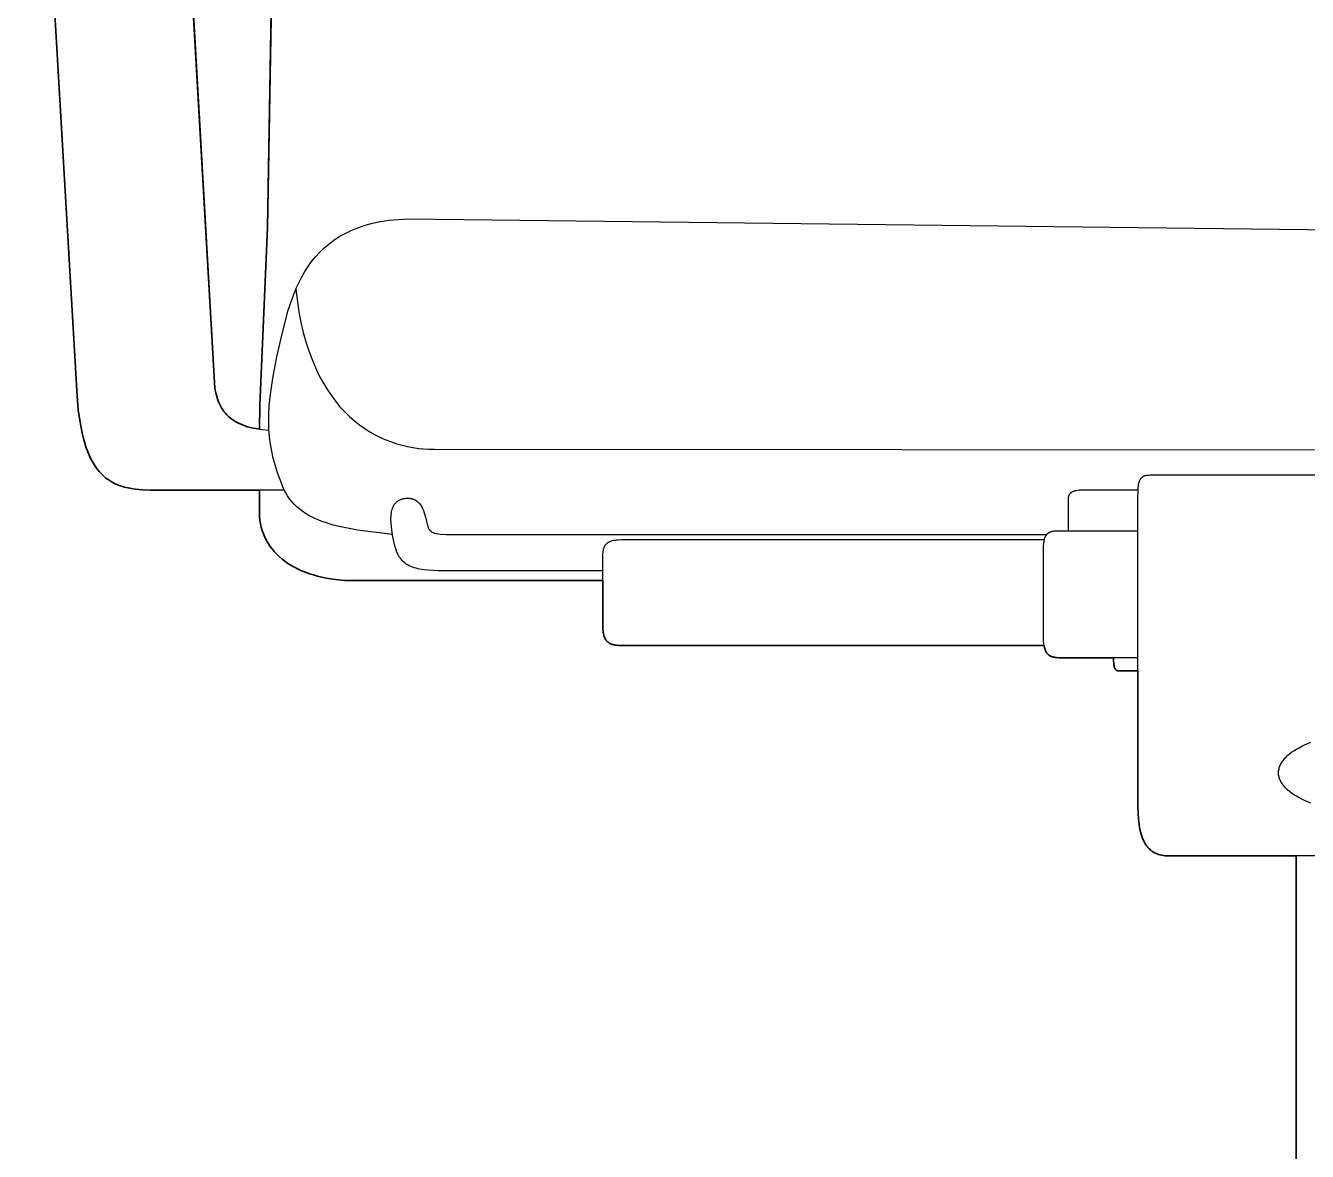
# Model space of a CAD drawing. Header units: millimetres. Extents: x 0 to 1842, y -1115 to 1018.
# Drawn here: x 104.4 to 394.3, y 254.5 to 509 of the extents above; entities that cross this region are included whole.
import ezdxf

# ---------------------------------------------------------------- set-up
doc = ezdxf.new("R2010")
doc.units = ezdxf.units.MM
doc.layers.add('Blocks', color=7, linetype='Continuous')
doc.layers.add('Blocks$Inner', color=7, linetype='Continuous', lineweight=25, true_color=0x007f00)
doc.layers.add('Blocks$Outline', color=7, linetype='Continuous', lineweight=35, true_color=0xff3f3f)

# ---------------------------------------------------------------- blocks, each defined once
blk = doc.blocks.new('Oxford High Office Chair Front')
at = {"layer": 'Blocks$Inner'}
blk.add_line((391.71, 321.3), (391.71, 228.18), dxfattribs=at)
for points in [[(157.28, 417.78), (157.39, 423.24), (159.14, 463.34), (161, 575.06)], [(162.95, 404.02), (132.69, 404.02), (130.88, 404.07), (130.02, 404.13), (129.18, 404.22), (128.36, 404.34), (127.58, 404.49), (126.81, 404.68), (126.08, 404.9), (125.37, 405.15), (124.68, 405.45), (124.02, 405.78), (123.39, 406.16), (123.08, 406.37), (122.78, 406.58), (122.49, 406.81), (122.2, 407.05), (121.92, 407.3), (121.65, 407.57), (121.12, 408.13), (120.61, 408.74), (120.13, 409.41), (119.67, 410.13), (119.25, 410.91), (118.84, 411.74), (118.46, 412.64), (118.11, 413.59), (117.78, 414.61), (117.48, 415.69), (117.2, 416.84), (116.72, 419.35), (116.34, 422.14), (116.06, 425.23), (104.42, 625.17)], [(141.14, 532.87), (147.1, 428.33), (147.22, 427.13), (147.32, 426.56), (147.42, 426), (147.55, 425.46), (147.7, 424.94), (147.86, 424.43), (148.04, 423.95), (148.25, 423.48), (148.47, 423.02), (148.72, 422.59), (148.99, 422.17), (149.28, 421.76), (149.59, 421.38), (149.92, 421.01), (150.28, 420.67), (150.66, 420.34), (151.06, 420.02), (151.49, 419.73), (151.95, 419.45), (152.43, 419.19), (152.93, 418.95), (153.46, 418.73), (154.02, 418.52), (154.6, 418.34), (155.21, 418.17), (155.85, 418.02), (156.51, 417.89), (157.93, 417.69), (159.46, 417.56)], [(187.37, 393.96), (179.46, 394.95), (175.72, 395.66), (173.93, 396.11), (172.22, 396.64), (171.4, 396.93), (170.6, 397.25), (169.82, 397.6), (169.07, 397.97), (168.35, 398.36), (167.65, 398.79), (166.98, 399.25), (166.34, 399.73), (165.74, 400.25), (165.16, 400.81), (164.63, 401.4), (164.12, 402.03), (163.66, 402.7), (163.23, 403.4), (162.84, 404.15), (162.49, 404.94), (161.32, 408.12), (160.83, 409.68), (160.41, 411.24), (160.07, 412.81), (159.79, 414.4), (159.58, 416.02), (159.45, 417.68), (159.4, 419.41), (159.42, 421.2), (159.52, 423.08), (159.7, 425.05), (160.31, 429.33), (161.25, 434.14), (162.41, 439.36), (163.81, 444.65), (164.68, 447.25), (165.69, 449.79), (166.27, 451.02), (166.89, 452.23), (167.57, 453.41), (168.3, 454.55), (169.09, 455.66), (169.95, 456.72), (170.88, 457.74), (171.87, 458.72), (172.95, 459.63), (174.1, 460.5), (175.33, 461.3), (176.65, 462.05), (178.07, 462.72), (179.57, 463.33), (181.18, 463.87), (182.88, 464.32), (184.7, 464.7), (186.62, 464.99), (188.65, 465.2), (190.81, 465.32), (400.65, 462.84)], [(165.52, 449.37), (166.23, 444.28), (166.69, 441.91), (167.22, 439.65), (167.82, 437.51), (168.47, 435.47), (169.18, 433.55), (169.95, 431.72), (170.76, 430), (171.63, 428.39), (172.54, 426.86), (173.49, 425.44), (174.48, 424.1), (175.51, 422.86), (176.57, 421.7), (177.66, 420.64), (178.78, 419.65), (179.93, 418.74), (181.09, 417.92), (182.27, 417.17), (183.47, 416.49), (184.68, 415.88), (185.9, 415.35), (187.12, 414.88), (188.35, 414.47), (189.58, 414.13), (190.8, 413.84), (192.02, 413.62), (193.23, 413.44), (194.42, 413.32), (195.6, 413.25), (196.77, 413.23), (408.35, 413.11)], [(450.32, 321.3), (362.91, 321.3), (362.49, 321.31), (362.09, 321.34), (361.7, 321.38), (361.32, 321.45), (360.96, 321.53), (360.6, 321.63), (360.43, 321.69), (360.26, 321.75), (359.93, 321.89), (359.77, 321.97), (359.62, 322.06), (359.31, 322.24), (359.24, 322.29), (359.16, 322.34), (359.09, 322.39), (359.02, 322.45), (358.88, 322.56), (358.74, 322.67), (358.61, 322.79), (358.47, 322.92), (358.22, 323.19), (358.1, 323.34), (357.98, 323.49), (357.75, 323.81), (357.54, 324.15), (357.34, 324.52), (357.15, 324.91), (356.97, 325.33), (356.81, 325.77), (356.66, 326.24), (356.53, 326.73), (356.41, 327.25), (356.21, 328.38), (356.07, 329.61), (355.98, 330.97), (355.95, 332.44), (355.95, 396.77), (355.93, 401.99), (355.97, 403.84), (356.02, 404.6), (356.06, 404.94), (356.11, 405.25), (356.16, 405.54), (356.23, 405.8), (356.31, 406.05), (356.35, 406.16), (356.4, 406.27), (356.45, 406.37), (356.5, 406.46), (356.56, 406.56), (356.62, 406.64), (356.65, 406.68), (356.68, 406.72), (356.75, 406.8), (356.79, 406.83), (356.82, 406.87), (356.9, 406.94), (356.97, 407), (357.06, 407.05), (357.1, 407.08), (357.14, 407.11), (357.19, 407.13), (357.23, 407.15), (357.33, 407.2), (357.43, 407.24), (357.53, 407.27), (357.64, 407.3), (357.75, 407.33), (357.87, 407.35), (357.99, 407.37), (358.12, 407.39), (358.39, 407.41), (358.68, 407.42), (450.07, 407.42)], [(234.95, 383.54), (178.89, 383.54), (176.63, 383.6), (174.46, 383.79), (172.39, 384.11), (171.4, 384.31), (170.43, 384.54), (169.49, 384.81), (168.58, 385.1), (167.7, 385.42), (166.84, 385.77), (166.02, 386.14), (165.23, 386.55), (164.48, 386.98), (163.75, 387.43), (163.06, 387.92), (162.41, 388.42), (161.79, 388.96), (161.2, 389.52), (160.65, 390.1), (160.14, 390.71), (159.67, 391.34), (159.24, 391.99), (158.85, 392.67), (158.5, 393.37), (158.19, 394.09), (157.92, 394.83), (157.69, 395.6), (157.51, 396.38), (157.37, 397.19), (157.28, 398.01), (157.28, 404.02)], [(355.98, 404.02), (343.91, 404.02), (343.05, 403.99), (342.67, 403.96), (342.3, 403.92), (341.97, 403.86), (341.82, 403.83), (341.78, 403.82), (341.74, 403.81), (341.74, 403.81), (341.73, 403.81), (341.73, 403.81), (341.73, 403.81), (341.73, 403.81), (341.73, 403.81), (341.72, 403.8), (341.72, 403.8), (341.72, 403.8), (341.72, 403.8), (341.71, 403.8), (341.71, 403.8), (341.71, 403.8), (341.71, 403.8), (341.7, 403.8), (341.7, 403.8), (341.67, 403.79), (341.52, 403.75), (341.39, 403.7), (341.26, 403.65), (341.14, 403.6), (341.02, 403.54), (340.97, 403.51), (340.92, 403.48), (340.87, 403.45), (340.82, 403.42), (340.77, 403.38), (340.72, 403.35), (340.68, 403.31), (340.68, 403.31), (340.68, 403.31), (340.68, 403.31), (340.67, 403.31), (340.67, 403.3), (340.67, 403.3), (340.67, 403.3), (340.67, 403.3), (340.67, 403.3), (340.67, 403.3), (340.67, 403.3), (340.66, 403.3), (340.66, 403.29), (340.64, 403.27), (340.6, 403.23), (340.56, 403.19), (340.49, 403.11), (340.42, 403.02), (340.4, 402.98), (340.37, 402.93), (340.32, 402.84), (340.3, 402.79), (340.29, 402.77), (340.29, 402.77), (340.29, 402.77), (340.29, 402.77), (340.29, 402.77), (340.29, 402.77), (340.29, 402.76), (340.29, 402.76), (340.29, 402.76), (340.28, 402.74), (340.26, 402.68), (340.24, 402.63), (340.23, 402.58), (340.22, 402.52), (340.21, 402.46), (340.2, 402.4), (340.19, 402.28), (340.18, 402.22), (340.18, 402.16), (340.18, 394.82)], [(234.95, 385.76), (200.31, 385.76), (197.79, 385.78), (195.55, 385.88), (194.54, 385.98), (193.59, 386.12), (193.14, 386.22), (192.71, 386.32), (192.3, 386.44), (191.9, 386.57), (191.52, 386.73), (191.16, 386.9), (190.81, 387.09), (190.48, 387.29), (190.32, 387.41), (190.17, 387.52), (189.87, 387.77), (189.73, 387.91), (189.59, 388.05), (189.46, 388.19), (189.33, 388.35), (189.2, 388.5), (189.08, 388.67), (188.97, 388.84), (188.85, 389.02), (188.75, 389.2), (188.64, 389.39), (188.45, 389.79), (188.27, 390.23), (188.1, 390.69), (187.96, 391.18), (187.83, 391.7), (187.4, 393.78), (187.13, 395.67), (187.05, 396.55), (187.03, 397.37), (187.03, 397.76), (187.05, 398.14), (187.08, 398.5), (187.13, 398.85), (187.19, 399.18), (187.26, 399.49), (187.35, 399.79), (187.4, 399.94), (187.45, 400.08), (187.51, 400.21), (187.58, 400.35), (187.64, 400.47), (187.71, 400.6), (187.79, 400.71), (187.87, 400.83), (187.95, 400.94), (188.04, 401.04), (188.13, 401.15), (188.22, 401.24), (188.32, 401.33), (188.43, 401.42), (188.54, 401.5), (188.65, 401.58), (188.77, 401.66), (188.9, 401.72), (189.02, 401.79), (189.16, 401.85), (189.3, 401.9), (189.44, 401.95), (189.59, 401.99), (189.74, 402.03), (189.9, 402.07), (190.06, 402.09), (190.39, 402.14), (190.69, 402.16), (190.99, 402.16), (191.27, 402.14), (191.34, 402.13), (191.34, 402.13), (191.35, 402.13), (191.35, 402.13), (191.36, 402.13), (191.36, 402.13), (191.36, 402.13), (191.37, 402.13), (191.37, 402.13), (191.38, 402.12), (191.38, 402.12), (191.38, 402.12), (191.39, 402.12), (191.4, 402.12), (191.4, 402.12), (191.41, 402.12), (191.41, 402.12), (191.41, 402.12), (191.42, 402.12), (191.42, 402.12), (191.44, 402.12), (191.44, 402.12), (191.45, 402.11), (191.45, 402.11), (191.46, 402.11), (191.46, 402.11), (191.46, 402.11), (191.47, 402.11), (191.47, 402.11), (191.54, 402.1), (191.67, 402.07), (191.73, 402.06), (191.79, 402.04), (191.79, 402.04), (191.8, 402.04), (191.8, 402.04), (191.81, 402.04), (191.81, 402.04), (191.81, 402.04), (191.82, 402.04), (191.82, 402.04), (191.83, 402.03), (191.83, 402.03), (191.83, 402.03), (191.84, 402.03), (191.84, 402.03), (191.85, 402.03), (191.85, 402.03), (191.85, 402.03), (191.86, 402.03), (191.86, 402.03), (191.86, 402.02), (191.87, 402.02), (191.87, 402.02), (191.88, 402.02), (191.88, 402.02), (191.88, 402.02), (191.89, 402.02), (191.89, 402.02), (191.89, 402.02), (191.9, 402.01), (191.9, 402.01), (191.91, 402.01), (191.91, 402.01), (191.91, 402.01), (191.97, 401.99), (191.98, 401.99), (191.98, 401.99), (191.98, 401.99), (191.99, 401.99), (191.99, 401.99), (192, 401.98), (192, 401.98), (192, 401.98), (192.01, 401.98), (192.01, 401.98), (192.01, 401.98), (192.02, 401.98), (192.02, 401.98), (192.03, 401.97), (192.03, 401.97), (192.03, 401.97), (192.15, 401.93), (192.26, 401.88), (192.37, 401.83), (192.42, 401.81), (192.43, 401.8), (192.43, 401.8), (192.43, 401.8), (192.44, 401.8), (192.45, 401.79), (192.45, 401.79), (192.46, 401.79), (192.46, 401.79), (192.46, 401.79), (192.47, 401.78), (192.47, 401.78), (192.47, 401.78), (192.48, 401.78), (192.58, 401.72), (192.63, 401.69), (192.68, 401.66), (192.69, 401.66), (192.69, 401.65), (192.69, 401.65), (192.7, 401.65), (192.7, 401.65), (192.7, 401.65), (192.7, 401.65), (192.71, 401.64), (192.71, 401.64), (192.71, 401.64), (192.72, 401.64), (192.72, 401.63), (192.72, 401.63), (192.73, 401.63), (192.73, 401.63), (192.73, 401.63), (192.74, 401.62), (192.74, 401.62), (192.74, 401.62), (192.74, 401.62), (192.75, 401.62), (192.75, 401.62), (192.75, 401.61), (192.76, 401.61), (192.76, 401.61), (192.76, 401.61), (192.77, 401.6), (192.77, 401.6), (192.77, 401.6), (192.78, 401.6), (192.78, 401.6), (192.78, 401.59), (192.83, 401.56), (192.88, 401.53), (192.92, 401.49), (192.97, 401.45), (192.98, 401.45), (192.98, 401.44), (192.99, 401.44), (192.99, 401.44), (192.99, 401.44), (193, 401.43), (193, 401.43), (193, 401.43), (193, 401.43), (193.01, 401.42), (193.01, 401.42), (193.01, 401.42), (193.01, 401.42), (193.06, 401.38), (193.15, 401.3), (193.19, 401.26), (193.23, 401.22), (193.4, 401.05), (193.55, 400.87), (193.69, 400.68), (193.83, 400.48), (193.96, 400.27), (194.07, 400.05), (194.19, 399.83), (194.39, 399.37), (194.57, 398.88), (194.72, 398.39), (194.86, 397.89), (195.09, 396.9), (195.3, 396.03), (195.36, 395.84), (195.42, 395.66), (195.48, 395.5), (195.52, 395.42), (195.55, 395.34), (195.63, 395.2), (195.67, 395.13), (195.67, 395.13), (195.67, 395.13), (195.67, 395.13), (195.67, 395.12), (195.68, 395.12), (195.68, 395.12), (195.68, 395.12), (195.68, 395.11), (195.68, 395.11), (195.68, 395.11), (195.68, 395.11), (195.69, 395.11), (195.69, 395.1), (195.69, 395.1), (195.69, 395.1), (195.69, 395.1), (195.69, 395.1), (195.69, 395.09), (195.69, 395.09), (195.7, 395.09), (195.7, 395.09), (195.7, 395.09), (195.7, 395.08), (195.7, 395.08), (195.7, 395.08), (195.7, 395.08), (195.71, 395.08), (195.71, 395.07), (195.71, 395.07), (195.71, 395.07), (195.71, 395.07), (195.71, 395.07), (195.71, 395.06), (195.72, 395.06), (195.72, 395.06), (195.72, 395.06), (195.72, 395.06), (195.72, 395.05), (195.72, 395.05), (195.72, 395.05), (195.72, 395.05), (195.73, 395.05), (195.73, 395.04), (195.73, 395.04), (195.73, 395.04), (195.73, 395.04), (195.73, 395.04), (195.73, 395.03), (195.76, 395), (195.78, 394.97), (195.78, 394.97), (195.78, 394.97), (195.78, 394.97), (195.79, 394.96), (195.79, 394.96), (195.79, 394.96), (195.79, 394.96), (195.79, 394.96), (195.79, 394.96), (195.79, 394.95), (195.8, 394.95), (195.8, 394.95), (195.8, 394.95), (195.8, 394.95), (195.8, 394.94), (195.8, 394.94), (195.83, 394.91), (195.83, 394.91), (195.83, 394.91), (195.83, 394.91), (195.83, 394.9), (195.84, 394.9), (195.84, 394.9), (195.84, 394.9), (195.84, 394.9), (195.84, 394.9), (195.84, 394.89), (195.85, 394.89), (195.85, 394.89), (195.85, 394.89), (195.85, 394.89), (195.85, 394.89), (195.85, 394.88), (195.88, 394.85), (195.88, 394.85), (195.88, 394.85), (195.88, 394.85), (195.89, 394.85), (195.89, 394.85), (195.89, 394.84), (195.89, 394.84), (195.89, 394.84), (195.89, 394.84), (195.89, 394.84), (195.9, 394.84), (195.9, 394.83), (195.9, 394.83), (195.9, 394.83), (195.9, 394.83), (195.9, 394.83), (195.91, 394.83), (195.91, 394.82), (195.91, 394.82), (195.91, 394.82), (195.91, 394.82), (195.92, 394.82), (195.92, 394.82), (195.92, 394.81), (195.92, 394.81), (195.92, 394.81), (195.92, 394.81), (195.92, 394.81), (195.93, 394.81), (195.93, 394.8), (195.93, 394.8), (195.93, 394.8), (195.93, 394.8), (195.93, 394.8), (195.94, 394.79), (195.94, 394.79), (195.94, 394.79), (195.94, 394.79), (195.94, 394.79), (195.94, 394.79), (195.95, 394.78), (195.95, 394.78), (195.95, 394.78), (195.95, 394.78), (195.95, 394.78), (195.96, 394.78), (195.96, 394.77), (195.96, 394.77), (195.96, 394.77), (195.96, 394.77), (195.96, 394.77), (195.97, 394.77), (195.97, 394.77), (195.97, 394.76), (195.97, 394.76), (195.97, 394.76), (195.97, 394.76), (195.98, 394.76), (195.98, 394.76), (195.98, 394.75), (195.98, 394.75), (195.98, 394.75), (195.98, 394.75), (195.99, 394.75), (196.02, 394.72), (196.04, 394.7), (196.05, 394.7), (196.05, 394.69), (196.05, 394.69), (196.05, 394.69), (196.05, 394.69), (196.06, 394.69), (196.06, 394.69), (196.06, 394.68), (196.06, 394.68), (196.06, 394.68), (196.07, 394.68), (196.07, 394.68), (196.07, 394.68), (196.07, 394.67), (196.07, 394.67), (196.08, 394.67), (196.08, 394.67), (196.08, 394.67), (196.08, 394.67), (196.08, 394.67), (196.08, 394.66), (196.09, 394.66), (196.09, 394.66), (196.09, 394.66), (196.09, 394.66), (196.09, 394.66), (196.1, 394.66), (196.1, 394.65), (196.1, 394.65), (196.1, 394.65), (196.1, 394.65), (196.11, 394.65), (196.14, 394.62), (196.15, 394.62), (196.15, 394.62), (196.15, 394.62), (196.15, 394.61), (196.15, 394.61), (196.15, 394.61), (196.16, 394.61), (196.16, 394.61), (196.16, 394.61), (196.16, 394.61), (196.17, 394.6), (196.17, 394.6), (196.17, 394.6), (196.2, 394.58), (196.24, 394.56), (196.27, 394.54), (196.31, 394.51), (196.34, 394.5), (196.38, 394.47), (196.42, 394.46), (196.58, 394.38), (196.66, 394.35), (196.75, 394.32), (196.84, 394.29), (196.94, 394.26), (197.15, 394.21), (197.37, 394.16), (197.61, 394.12), (198.15, 394.05), (199.5, 393.98), (201.24, 393.96), (335.31, 393.96)], [(355.95, 366.09), (339.07, 366.09), (338.02, 366.11), (337.55, 366.14), (337.32, 366.17), (337.11, 366.2), (337.01, 366.22), (337, 366.22), (337, 366.22), (337, 366.22), (336.99, 366.22), (336.98, 366.22), (336.97, 366.22), (336.95, 366.23), (336.9, 366.24), (336.71, 366.28), (336.61, 366.31), (336.61, 366.31), (336.61, 366.31), (336.6, 366.31), (336.6, 366.31), (336.6, 366.32), (336.6, 366.32), (336.59, 366.32), (336.59, 366.32), (336.59, 366.32), (336.58, 366.32), (336.58, 366.32), (336.58, 366.32), (336.58, 366.32), (336.57, 366.32), (336.57, 366.32), (336.57, 366.32), (336.56, 366.33), (336.56, 366.33), (336.56, 366.33), (336.55, 366.33), (336.54, 366.33), (336.54, 366.33), (336.54, 366.33), (336.53, 366.34), (336.53, 366.34), (336.53, 366.34), (336.53, 366.34), (336.52, 366.34), (336.52, 366.34), (336.43, 366.37), (336.43, 366.37), (336.42, 366.37), (336.42, 366.37), (336.42, 366.37), (336.42, 366.38), (336.41, 366.38), (336.41, 366.38), (336.41, 366.38), (336.4, 366.38), (336.4, 366.38), (336.4, 366.38), (336.4, 366.38), (336.39, 366.38), (336.39, 366.39), (336.39, 366.39), (336.39, 366.39), (336.38, 366.39), (336.38, 366.39), (336.38, 366.39), (336.37, 366.39), (336.37, 366.39), (336.37, 366.39), (336.37, 366.39), (336.36, 366.4), (336.36, 366.4), (336.36, 366.4), (336.36, 366.4), (336.35, 366.4), (336.35, 366.4), (336.35, 366.4), (336.34, 366.4), (336.34, 366.4), (336.17, 366.48), (336.09, 366.52), (336.05, 366.54), (336.01, 366.56), (336.01, 366.57), (336, 366.57), (336, 366.57), (336, 366.57), (336, 366.57), (335.99, 366.57), (335.99, 366.57), (335.99, 366.58), (335.99, 366.58), (335.98, 366.58), (335.98, 366.58), (335.98, 366.58), (335.98, 366.58), (335.98, 366.58), (335.97, 366.59), (335.97, 366.59), (335.97, 366.59), (335.97, 366.59), (335.96, 366.59), (335.96, 366.59), (335.96, 366.59), (335.96, 366.6), (335.95, 366.6), (335.95, 366.6), (335.95, 366.6), (335.95, 366.6), (335.94, 366.6), (335.94, 366.61), (335.94, 366.61), (335.94, 366.61), (335.93, 366.61), (335.93, 366.61), (335.93, 366.61), (335.93, 366.61), (335.93, 366.62), (335.92, 366.62), (335.92, 366.62), (335.92, 366.62), (335.92, 366.62), (335.91, 366.62), (335.91, 366.63), (335.91, 366.63), (335.91, 366.63), (335.9, 366.63), (335.9, 366.63), (335.9, 366.63), (335.9, 366.64), (335.89, 366.64), (335.86, 366.66), (335.85, 366.66), (335.85, 366.67), (335.85, 366.67), (335.85, 366.67), (335.85, 366.67), (335.84, 366.67), (335.84, 366.67), (335.84, 366.67), (335.84, 366.68), (335.83, 366.68), (335.83, 366.68), (335.83, 366.68), (335.83, 366.68), (335.82, 366.68), (335.82, 366.69), (335.82, 366.69), (335.78, 366.72), (335.78, 366.72), (335.78, 366.72), (335.78, 366.72), (335.77, 366.72), (335.77, 366.72), (335.77, 366.73), (335.77, 366.73), (335.77, 366.73), (335.76, 366.73), (335.76, 366.73), (335.76, 366.73), (335.76, 366.74), (335.75, 366.74), (335.75, 366.74), (335.75, 366.74), (335.75, 366.74), (335.71, 366.77), (335.64, 366.83), (335.58, 366.89), (335.56, 366.91), (335.55, 366.92), (335.55, 366.92), (335.55, 366.92), (335.55, 366.92), (335.54, 366.93), (335.51, 366.96), (335.45, 367.03), (335.39, 367.1), (335.33, 367.18), (335.3, 367.22), (335.28, 367.26), (335.22, 367.35), (335.12, 367.53), (335.03, 367.73), (334.95, 367.94), (334.87, 368.18), (334.81, 368.43), (334.75, 368.7), (334.7, 369), (334.66, 369.31), (334.61, 370.01), (334.59, 370.79), (334.59, 390.09), (334.62, 391.36), (334.66, 391.91), (334.69, 392.16), (334.72, 392.4), (334.76, 392.62), (334.8, 392.83), (334.85, 393.03), (334.91, 393.22), (334.97, 393.39), (335.01, 393.48), (335.05, 393.56), (335.09, 393.63), (335.13, 393.71), (335.17, 393.78), (335.22, 393.85), (335.24, 393.88), (335.24, 393.88), (335.24, 393.88), (335.24, 393.89), (335.25, 393.89), (335.25, 393.9), (335.25, 393.9), (335.25, 393.9), (335.26, 393.9), (335.26, 393.9), (335.26, 393.91), (335.26, 393.91), (335.26, 393.91), (335.26, 393.91), (335.31, 393.98), (335.37, 394.04), (335.42, 394.09), (335.48, 394.15), (335.54, 394.2), (335.6, 394.25), (335.66, 394.3), (335.73, 394.35), (335.8, 394.39), (335.87, 394.43), (335.87, 394.43), (335.88, 394.43), (335.88, 394.43), (335.88, 394.44), (335.88, 394.44), (335.88, 394.44), (335.89, 394.44), (335.89, 394.44), (335.9, 394.44), (335.9, 394.45), (335.9, 394.45), (335.91, 394.45), (335.91, 394.45), (335.92, 394.45), (335.93, 394.46), (335.95, 394.47), (336.02, 394.5), (336.1, 394.54), (336.27, 394.6), (336.45, 394.65), (336.64, 394.7), (336.85, 394.74), (337.07, 394.77), (337.54, 394.8), (338.07, 394.82), (355.95, 394.82)], [(334.73, 368.87), (239.42, 368.87), (238.48, 368.89), (238.04, 368.93), (237.83, 368.95), (237.62, 368.99), (237.42, 369.03), (237.23, 369.07), (237.04, 369.13), (236.86, 369.19), (236.81, 369.21), (236.77, 369.23), (236.73, 369.25), (236.68, 369.26), (236.6, 369.3), (236.52, 369.35), (236.36, 369.44), (236.21, 369.54), (236.13, 369.6), (236.06, 369.66), (235.99, 369.72), (235.92, 369.79), (235.86, 369.85), (235.83, 369.89), (235.8, 369.93), (235.73, 370), (235.68, 370.08), (235.62, 370.16), (235.56, 370.24), (235.46, 370.42), (235.41, 370.52), (235.37, 370.62), (235.28, 370.83), (235.2, 371.06), (235.14, 371.3), (235.08, 371.56), (235.03, 371.84), (235, 372.14), (234.97, 372.45), (234.95, 373.14), (234.95, 387.06), (234.96, 389.45), (235, 389.96), (235.04, 390.2), (235.08, 390.43), (235.13, 390.65), (235.19, 390.87), (235.22, 390.97), (235.26, 391.07), (235.3, 391.17), (235.34, 391.26), (235.39, 391.35), (235.44, 391.44), (235.5, 391.53), (235.56, 391.61), (235.62, 391.7), (235.69, 391.78), (235.76, 391.85), (235.83, 391.92), (235.87, 391.96), (235.91, 392), (235.99, 392.06), (236.08, 392.13), (236.18, 392.19), (236.27, 392.25), (236.38, 392.31), (236.49, 392.36), (236.6, 392.41), (236.72, 392.46), (236.84, 392.51), (236.97, 392.55), (237.11, 392.59), (237.4, 392.66), (237.71, 392.71), (238.05, 392.76), (238.42, 392.79), (239.23, 392.81), (334.8, 392.81)], [(355.95, 363.12), (351.73, 363.12), (351.63, 363.12), (351.63, 363.12), (351.63, 363.12), (351.62, 363.12), (351.62, 363.12), (351.62, 363.12), (351.62, 363.12), (351.62, 363.12), (351.62, 363.12), (351.6, 363.13), (351.6, 363.13), (351.6, 363.13), (351.6, 363.13), (351.59, 363.13), (351.59, 363.13), (351.59, 363.13), (351.59, 363.13), (351.59, 363.13), (351.59, 363.13), (351.58, 363.13), (351.58, 363.13), (351.58, 363.13), (351.58, 363.13), (351.57, 363.13), (351.57, 363.13), (351.57, 363.13), (351.57, 363.13), (351.57, 363.13), (351.57, 363.13), (351.56, 363.13), (351.56, 363.13), (351.56, 363.13), (351.56, 363.13), (351.56, 363.13), (351.56, 363.13), (351.56, 363.13), (351.53, 363.13), (351.44, 363.15), (351.4, 363.16), (351.35, 363.17), (351.27, 363.19), (351.27, 363.19), (351.27, 363.19), (351.27, 363.19), (351.27, 363.19), (351.26, 363.19), (351.26, 363.19), (351.26, 363.19), (351.26, 363.2), (351.26, 363.2), (351.26, 363.2), (351.26, 363.2), (351.25, 363.2), (351.25, 363.2), (351.25, 363.2), (351.25, 363.2), (351.25, 363.2), (351.25, 363.2), (351.25, 363.2), (351.25, 363.2), (351.24, 363.2), (351.24, 363.2), (351.24, 363.2), (351.24, 363.2), (351.24, 363.2), (351.24, 363.2), (351.24, 363.2), (351.24, 363.2), (351.23, 363.2), (351.23, 363.21), (351.23, 363.2), (351.23, 363.21), (351.23, 363.21), (351.23, 363.21), (351.23, 363.21), (351.23, 363.21), (351.22, 363.21), (351.22, 363.21), (351.22, 363.21), (351.22, 363.21), (351.22, 363.21), (351.22, 363.21), (351.22, 363.21), (351.22, 363.21), (351.22, 363.21), (351.21, 363.21), (351.21, 363.21), (351.21, 363.21), (351.21, 363.21), (351.21, 363.21), (351.21, 363.21), (351.21, 363.22), (351.21, 363.22), (351.21, 363.22), (351.2, 363.22), (351.2, 363.22), (351.2, 363.22), (351.2, 363.22), (351.2, 363.22), (351.2, 363.22), (351.2, 363.22), (351.2, 363.22), (351.19, 363.22), (351.19, 363.22), (351.19, 363.22), (351.19, 363.22), (351.19, 363.22), (351.19, 363.22), (351.19, 363.22), (351.19, 363.23), (351.19, 363.23), (351.18, 363.23), (351.18, 363.23), (351.18, 363.23), (351.18, 363.23), (351.18, 363.23), (351.18, 363.23), (351.18, 363.23), (351.18, 363.23), (351.17, 363.23), (351.17, 363.23), (351.17, 363.23), (351.17, 363.23), (351.17, 363.23), (351.17, 363.23), (351.17, 363.23), (351.17, 363.23), (351.17, 363.23), (351.16, 363.24), (351.16, 363.24), (351.16, 363.24), (351.16, 363.24), (351.16, 363.24), (351.16, 363.24), (351.16, 363.24), (351.16, 363.24), (351.16, 363.24), (351.15, 363.24), (351.15, 363.24), (351.15, 363.24), (351.15, 363.24), (351.15, 363.24), (351.15, 363.24), (351.15, 363.24), (351.15, 363.24), (351.15, 363.24), (351.14, 363.25), (351.14, 363.25), (351.14, 363.25), (351.14, 363.25), (351.14, 363.25), (351.14, 363.25), (351.14, 363.25), (351.14, 363.25), (351.14, 363.25), (351.13, 363.25), (351.13, 363.25), (351.13, 363.25), (351.13, 363.25), (351.13, 363.25), (351.13, 363.25), (351.13, 363.25), (351.13, 363.25), (351.13, 363.26), (351.12, 363.26), (351.12, 363.26), (351.12, 363.26), (351.12, 363.26), (351.12, 363.26), (351.12, 363.26), (351.12, 363.26), (351.12, 363.26), (351.12, 363.26), (351.11, 363.26), (351.11, 363.26), (351.11, 363.26), (351.11, 363.26), (351.11, 363.26), (351.11, 363.26), (351.11, 363.27), (351.11, 363.27), (351.11, 363.27), (351.11, 363.27), (351.1, 363.27), (351.1, 363.27), (351.1, 363.27), (351.1, 363.27), (351.1, 363.27), (351.1, 363.27), (351.1, 363.27), (351.1, 363.27), (351.1, 363.27), (351.09, 363.27), (351.09, 363.27), (351.09, 363.28), (351.09, 363.28), (351.09, 363.28), (351.09, 363.28), (351.09, 363.28), (351.09, 363.28), (351.09, 363.28), (351.09, 363.28), (351.08, 363.28), (351.08, 363.28), (351.08, 363.28), (351.08, 363.28), (351.08, 363.28), (351.08, 363.28), (351.08, 363.28), (351.08, 363.28), (351.08, 363.29), (351.07, 363.29), (351.07, 363.29), (351.07, 363.29), (351.07, 363.29), (351.07, 363.29), (351.07, 363.29), (351.07, 363.29), (351.07, 363.29), (351.07, 363.29), (351.06, 363.29), (351.06, 363.29), (351.06, 363.29), (351.06, 363.29), (351.06, 363.29), (351.06, 363.3), (351.06, 363.3), (351.06, 363.3), (351.06, 363.3), (351.06, 363.3), (351.05, 363.3), (351.05, 363.3), (351.05, 363.3), (351.05, 363.3), (351.05, 363.3), (351.05, 363.3), (351.05, 363.3), (351.05, 363.3), (351.05, 363.3), (351.05, 363.31), (351.04, 363.31), (351.04, 363.31), (351.04, 363.31), (351.04, 363.31), (351.04, 363.31), (351.04, 363.31), (351.04, 363.31), (351.04, 363.31), (351.04, 363.31), (351.04, 363.31), (351.03, 363.31), (351.03, 363.31), (351.03, 363.31), (351.03, 363.32), (351.03, 363.32), (351.03, 363.32), (351.03, 363.32), (351.03, 363.32), (351.03, 363.32), (351.03, 363.32), (351.02, 363.32), (351.02, 363.32), (351.01, 363.33), (351.01, 363.33), (351.01, 363.33), (351, 363.34), (351, 363.34), (351, 363.34), (351, 363.34), (351, 363.34), (351, 363.34), (351, 363.34), (351, 363.34), (351, 363.34), (351, 363.34), (351, 363.34), (350.99, 363.34), (350.99, 363.35), (350.99, 363.35), (350.99, 363.35), (350.99, 363.35), (350.99, 363.35), (350.99, 363.35), (350.99, 363.35), (350.99, 363.35), (350.99, 363.35), (350.98, 363.35), (350.98, 363.35), (350.98, 363.35), (350.98, 363.35), (350.98, 363.36), (350.98, 363.36), (350.98, 363.36), (350.98, 363.36), (350.98, 363.36), (350.96, 363.37), (350.96, 363.37), (350.96, 363.37), (350.96, 363.37), (350.96, 363.38), (350.96, 363.38), (350.96, 363.38), (350.96, 363.38), (350.96, 363.38), (350.95, 363.38), (350.95, 363.38), (350.95, 363.38), (350.95, 363.38), (350.95, 363.38), (350.95, 363.38), (350.95, 363.38), (350.95, 363.39), (350.95, 363.39), (350.95, 363.39), (350.95, 363.39), (350.94, 363.39), (350.94, 363.39), (350.94, 363.39), (350.94, 363.39), (350.94, 363.39), (350.94, 363.39), (350.94, 363.39), (350.94, 363.39), (350.94, 363.4), (350.94, 363.4), (350.94, 363.4), (350.93, 363.4), (350.93, 363.4), (350.93, 363.4), (350.93, 363.4), (350.93, 363.4), (350.93, 363.4), (350.93, 363.4), (350.93, 363.4), (350.93, 363.41), (350.93, 363.41), (350.93, 363.41), (350.92, 363.41), (350.92, 363.41), (350.92, 363.41), (350.92, 363.41), (350.92, 363.41), (350.92, 363.41), (350.92, 363.41), (350.92, 363.41), (350.92, 363.42), (350.92, 363.42), (350.92, 363.42), (350.91, 363.42), (350.91, 363.42), (350.91, 363.42), (350.91, 363.42), (350.91, 363.42), (350.91, 363.42), (350.91, 363.42), (350.91, 363.42), (350.91, 363.43), (350.91, 363.43), (350.91, 363.43), (350.91, 363.43), (350.9, 363.43), (350.9, 363.43), (350.9, 363.43), (350.9, 363.43), (350.9, 363.43), (350.9, 363.43), (350.9, 363.43), (350.9, 363.44), (350.9, 363.44), (350.9, 363.44), (350.9, 363.44), (350.89, 363.44), (350.89, 363.44), (350.89, 363.44), (350.89, 363.44), (350.89, 363.44), (350.89, 363.44), (350.89, 363.44), (350.89, 363.45), (350.89, 363.45), (350.89, 363.45), (350.89, 363.45), (350.89, 363.45), (350.89, 363.45), (350.88, 363.45), (350.88, 363.45), (350.88, 363.45), (350.88, 363.45), (350.88, 363.45), (350.88, 363.46), (350.88, 363.46), (350.88, 363.46), (350.88, 363.46), (350.88, 363.46), (350.88, 363.46), (350.87, 363.46), (350.87, 363.46), (350.87, 363.46), (350.87, 363.47), (350.87, 363.47), (350.87, 363.47), (350.87, 363.47), (350.87, 363.47), (350.87, 363.47), (350.87, 363.47), (350.87, 363.47), (350.87, 363.47), (350.87, 363.47), (350.85, 363.49), (350.84, 363.51), (350.84, 363.51), (350.84, 363.51), (350.84, 363.51), (350.84, 363.51), (350.84, 363.51), (350.84, 363.51), (350.83, 363.51), (350.83, 363.51), (350.83, 363.52), (350.83, 363.52), (350.83, 363.52), (350.83, 363.52), (350.83, 363.52), (350.83, 363.52), (350.83, 363.52), (350.83, 363.52), (350.82, 363.54), (350.81, 363.54), (350.81, 363.54), (350.81, 363.54), (350.81, 363.54), (350.81, 363.55), (350.81, 363.55), (350.81, 363.55), (350.81, 363.55), (350.81, 363.55), (350.81, 363.55), (350.81, 363.55), (350.81, 363.55), (350.81, 363.55), (350.8, 363.56), (350.8, 363.56), (350.8, 363.56), (350.8, 363.56), (350.8, 363.56), (350.8, 363.56), (350.8, 363.56), (350.8, 363.56), (350.8, 363.56), (350.8, 363.56), (350.8, 363.57), (350.8, 363.57), (350.8, 363.57), (350.8, 363.57), (350.79, 363.57), (350.79, 363.58), (350.78, 363.59), (350.78, 363.59), (350.78, 363.6), (350.78, 363.6), (350.78, 363.6), (350.78, 363.6), (350.78, 363.6), (350.78, 363.6), (350.77, 363.6), (350.77, 363.6), (350.77, 363.6), (350.77, 363.61), (350.77, 363.61), (350.77, 363.61), (350.77, 363.61), (350.77, 363.61), (350.77, 363.61), (350.77, 363.62), (350.77, 363.62), (350.76, 363.62), (350.76, 363.62), (350.76, 363.62), (350.76, 363.62), (350.76, 363.62), (350.76, 363.62), (350.76, 363.63), (350.76, 363.63), (350.76, 363.63), (350.76, 363.63), (350.76, 363.63), (350.76, 363.63), (350.76, 363.63), (350.76, 363.63), (350.75, 363.64), (350.75, 363.64), (350.75, 363.64), (350.75, 363.64), (350.75, 363.64), (350.75, 363.64), (350.75, 363.64), (350.75, 363.64), (350.75, 363.64), (350.75, 363.65), (350.75, 363.65), (350.75, 363.65), (350.75, 363.65), (350.75, 363.65), (350.75, 363.65), (350.75, 363.65), (350.74, 363.65), (350.74, 363.66), (350.74, 363.66), (350.74, 363.66), (350.74, 363.66), (350.74, 363.66), (350.74, 363.66), (350.74, 363.66), (350.74, 363.66), (350.74, 363.67), (350.74, 363.67), (350.74, 363.67), (350.74, 363.67), (350.7, 363.75), (350.66, 363.84), (350.63, 363.94), (350.61, 363.98), (350.6, 364.04), (350.57, 364.14), (350.54, 364.25), (350.5, 364.5), (350.47, 364.77), (350.44, 365.38), (350.43, 366.09)], [(395.04, 333.23), (393.65, 333.81), (393, 334.12), (392.37, 334.44), (391.78, 334.78), (391.22, 335.13), (390.7, 335.49), (390.21, 335.86), (389.77, 336.25), (389.36, 336.64), (389.17, 336.84), (388.99, 337.05), (388.83, 337.25), (388.67, 337.46), (388.53, 337.67), (388.39, 337.88), (388.27, 338.1), (388.16, 338.31), (388.07, 338.53), (387.98, 338.75), (387.91, 338.97), (387.85, 339.2), (387.8, 339.42), (387.77, 339.65), (387.75, 339.88), (387.74, 340.11), (387.75, 340.34), (387.77, 340.57), (387.8, 340.79), (387.85, 341.02), (387.88, 341.13), (387.91, 341.24), (387.98, 341.46), (388.07, 341.69), (388.16, 341.9), (388.27, 342.12), (388.39, 342.33), (388.53, 342.55), (388.67, 342.76), (388.83, 342.97), (388.99, 343.17), (389.17, 343.38), (389.36, 343.58), (389.77, 343.97), (390.21, 344.35), (390.7, 344.73), (391.22, 345.09), (391.78, 345.44), (392.37, 345.77), (393, 346.1), (393.65, 346.41), (395.04, 346.98)]]:
    blk.add_lwpolyline(points, dxfattribs=at)
at = {"layer": 'Blocks$Outline'}
for points in [[(157.28, 404.02), (132.69, 404.02), (130.88, 404.07), (130.02, 404.13), (129.18, 404.22), (128.36, 404.34), (127.58, 404.49), (126.81, 404.68), (126.08, 404.9), (125.37, 405.15), (124.68, 405.45), (124.02, 405.78), (123.39, 406.16), (123.08, 406.37), (122.78, 406.58), (122.49, 406.81), (122.2, 407.05), (121.92, 407.3), (121.65, 407.57), (121.12, 408.13), (120.61, 408.74), (120.13, 409.41), (119.67, 410.13), (119.25, 410.91), (118.84, 411.74), (118.46, 412.64), (118.11, 413.59), (117.78, 414.61), (117.48, 415.69), (117.2, 416.84), (116.72, 419.35), (116.34, 422.14), (116.06, 425.23), (104.42, 625.17)], [(141.72, 522.69), (147.1, 428.33), (147.22, 427.13), (147.32, 426.56), (147.42, 426), (147.55, 425.46), (147.7, 424.94), (147.86, 424.43), (148.04, 423.95), (148.25, 423.48), (148.47, 423.02), (148.72, 422.59), (148.99, 422.17), (149.28, 421.76), (149.59, 421.38), (149.92, 421.01), (150.28, 420.67), (150.66, 420.34), (151.06, 420.02), (151.49, 419.73), (151.95, 419.45), (152.43, 419.19), (152.93, 418.95), (153.46, 418.73), (154.02, 418.52), (154.6, 418.34), (155.21, 418.17), (155.85, 418.02), (156.51, 417.89), (157.28, 417.78)], [(157.28, 417.78), (157.39, 423.24), (159.14, 463.34), (160.07, 519.26)], [(234.95, 383.54), (178.89, 383.54), (176.63, 383.6), (174.46, 383.79), (172.39, 384.11), (171.4, 384.31), (170.43, 384.54), (169.49, 384.81), (168.58, 385.1), (167.7, 385.42), (166.84, 385.77), (166.02, 386.14), (165.23, 386.55), (164.48, 386.98), (163.75, 387.43), (163.06, 387.92), (162.41, 388.42), (161.79, 388.96), (161.2, 389.52), (160.65, 390.1), (160.14, 390.71), (159.67, 391.34), (159.24, 391.99), (158.85, 392.67), (158.5, 393.37), (158.19, 394.09), (157.92, 394.83), (157.69, 395.6), (157.51, 396.38), (157.37, 397.19), (157.28, 398.01), (157.28, 404.02)], [(334.73, 368.87), (239.42, 368.87), (238.48, 368.89), (238.04, 368.93), (237.83, 368.95), (237.62, 368.99), (237.42, 369.03), (237.23, 369.07), (237.04, 369.13), (236.86, 369.19), (236.81, 369.21), (236.77, 369.23), (236.73, 369.25), (236.68, 369.26), (236.6, 369.3), (236.52, 369.35), (236.36, 369.44), (236.21, 369.54), (236.13, 369.6), (236.06, 369.66), (235.99, 369.72), (235.92, 369.79), (235.86, 369.85), (235.83, 369.89), (235.8, 369.93), (235.73, 370), (235.68, 370.08), (235.62, 370.16), (235.56, 370.24), (235.46, 370.42), (235.41, 370.52), (235.37, 370.62), (235.28, 370.83), (235.2, 371.06), (235.14, 371.3), (235.08, 371.56), (235.03, 371.84), (235, 372.14), (234.97, 372.45), (234.95, 373.14), (234.95, 383.54)], [(350.43, 366.09), (339.07, 366.09), (338.02, 366.11), (337.55, 366.14), (337.32, 366.17), (337.11, 366.2), (337.01, 366.22), (337, 366.22), (337, 366.22), (337, 366.22), (336.99, 366.22), (336.98, 366.22), (336.97, 366.22), (336.95, 366.23), (336.9, 366.24), (336.71, 366.28), (336.61, 366.31), (336.61, 366.31), (336.61, 366.31), (336.6, 366.31), (336.6, 366.31), (336.6, 366.32), (336.6, 366.32), (336.59, 366.32), (336.59, 366.32), (336.59, 366.32), (336.58, 366.32), (336.58, 366.32), (336.58, 366.32), (336.58, 366.32), (336.57, 366.32), (336.57, 366.32), (336.57, 366.32), (336.56, 366.33), (336.56, 366.33), (336.56, 366.33), (336.55, 366.33), (336.54, 366.33), (336.54, 366.33), (336.54, 366.33), (336.53, 366.34), (336.53, 366.34), (336.53, 366.34), (336.53, 366.34), (336.52, 366.34), (336.52, 366.34), (336.43, 366.37), (336.43, 366.37), (336.42, 366.37), (336.42, 366.37), (336.42, 366.37), (336.42, 366.38), (336.41, 366.38), (336.41, 366.38), (336.41, 366.38), (336.4, 366.38), (336.4, 366.38), (336.4, 366.38), (336.4, 366.38), (336.39, 366.38), (336.39, 366.39), (336.39, 366.39), (336.39, 366.39), (336.38, 366.39), (336.38, 366.39), (336.38, 366.39), (336.37, 366.39), (336.37, 366.39), (336.37, 366.39), (336.37, 366.39), (336.36, 366.4), (336.36, 366.4), (336.36, 366.4), (336.36, 366.4), (336.35, 366.4), (336.35, 366.4), (336.35, 366.4), (336.34, 366.4), (336.34, 366.4), (336.17, 366.48), (336.09, 366.52), (336.05, 366.54), (336.01, 366.56), (336.01, 366.57), (336, 366.57), (336, 366.57), (336, 366.57), (336, 366.57), (335.99, 366.57), (335.99, 366.57), (335.99, 366.58), (335.99, 366.58), (335.98, 366.58), (335.98, 366.58), (335.98, 366.58), (335.98, 366.58), (335.98, 366.58), (335.97, 366.59), (335.97, 366.59), (335.97, 366.59), (335.97, 366.59), (335.96, 366.59), (335.96, 366.59), (335.96, 366.59), (335.96, 366.6), (335.95, 366.6), (335.95, 366.6), (335.95, 366.6), (335.95, 366.6), (335.94, 366.6), (335.94, 366.61), (335.94, 366.61), (335.94, 366.61), (335.93, 366.61), (335.93, 366.61), (335.93, 366.61), (335.93, 366.61), (335.93, 366.62), (335.92, 366.62), (335.92, 366.62), (335.92, 366.62), (335.92, 366.62), (335.91, 366.62), (335.91, 366.63), (335.91, 366.63), (335.91, 366.63), (335.9, 366.63), (335.9, 366.63), (335.9, 366.63), (335.9, 366.64), (335.89, 366.64), (335.86, 366.66), (335.85, 366.66), (335.85, 366.67), (335.85, 366.67), (335.85, 366.67), (335.85, 366.67), (335.84, 366.67), (335.84, 366.67), (335.84, 366.67), (335.84, 366.68), (335.83, 366.68), (335.83, 366.68), (335.83, 366.68), (335.83, 366.68), (335.82, 366.68), (335.82, 366.69), (335.82, 366.69), (335.78, 366.72), (335.78, 366.72), (335.78, 366.72), (335.78, 366.72), (335.77, 366.72), (335.77, 366.72), (335.77, 366.73), (335.77, 366.73), (335.77, 366.73), (335.76, 366.73), (335.76, 366.73), (335.76, 366.73), (335.76, 366.74), (335.75, 366.74), (335.75, 366.74), (335.75, 366.74), (335.75, 366.74), (335.71, 366.77), (335.64, 366.83), (335.58, 366.89), (335.56, 366.91), (335.55, 366.92), (335.55, 366.92), (335.55, 366.92), (335.55, 366.92), (335.54, 366.93), (335.51, 366.96), (335.45, 367.03), (335.39, 367.1), (335.33, 367.18), (335.3, 367.22), (335.28, 367.26), (335.22, 367.35), (335.12, 367.53), (335.03, 367.73), (334.95, 367.94), (334.87, 368.18), (334.81, 368.43), (334.75, 368.7), (334.73, 368.87)], [(355.95, 363.12), (351.73, 363.12), (351.63, 363.12), (351.63, 363.12), (351.63, 363.12), (351.62, 363.12), (351.62, 363.12), (351.62, 363.12), (351.62, 363.12), (351.62, 363.12), (351.62, 363.12), (351.6, 363.13), (351.6, 363.13), (351.6, 363.13), (351.6, 363.13), (351.59, 363.13), (351.59, 363.13), (351.59, 363.13), (351.59, 363.13), (351.59, 363.13), (351.59, 363.13), (351.58, 363.13), (351.58, 363.13), (351.58, 363.13), (351.58, 363.13), (351.57, 363.13), (351.57, 363.13), (351.57, 363.13), (351.57, 363.13), (351.57, 363.13), (351.57, 363.13), (351.56, 363.13), (351.56, 363.13), (351.56, 363.13), (351.56, 363.13), (351.56, 363.13), (351.56, 363.13), (351.56, 363.13), (351.53, 363.13), (351.44, 363.15), (351.4, 363.16), (351.35, 363.17), (351.27, 363.19), (351.27, 363.19), (351.27, 363.19), (351.27, 363.19), (351.27, 363.19), (351.26, 363.19), (351.26, 363.19), (351.26, 363.19), (351.26, 363.2), (351.26, 363.2), (351.26, 363.2), (351.26, 363.2), (351.25, 363.2), (351.25, 363.2), (351.25, 363.2), (351.25, 363.2), (351.25, 363.2), (351.25, 363.2), (351.25, 363.2), (351.25, 363.2), (351.24, 363.2), (351.24, 363.2), (351.24, 363.2), (351.24, 363.2), (351.24, 363.2), (351.24, 363.2), (351.24, 363.2), (351.24, 363.2), (351.23, 363.2), (351.23, 363.21), (351.23, 363.2), (351.23, 363.21), (351.23, 363.21), (351.23, 363.21), (351.23, 363.21), (351.23, 363.21), (351.22, 363.21), (351.22, 363.21), (351.22, 363.21), (351.22, 363.21), (351.22, 363.21), (351.22, 363.21), (351.22, 363.21), (351.22, 363.21), (351.22, 363.21), (351.21, 363.21), (351.21, 363.21), (351.21, 363.21), (351.21, 363.21), (351.21, 363.21), (351.21, 363.21), (351.21, 363.22), (351.21, 363.22), (351.21, 363.22), (351.2, 363.22), (351.2, 363.22), (351.2, 363.22), (351.2, 363.22), (351.2, 363.22), (351.2, 363.22), (351.2, 363.22), (351.2, 363.22), (351.19, 363.22), (351.19, 363.22), (351.19, 363.22), (351.19, 363.22), (351.19, 363.22), (351.19, 363.22), (351.19, 363.22), (351.19, 363.23), (351.19, 363.23), (351.18, 363.23), (351.18, 363.23), (351.18, 363.23), (351.18, 363.23), (351.18, 363.23), (351.18, 363.23), (351.18, 363.23), (351.18, 363.23), (351.17, 363.23), (351.17, 363.23), (351.17, 363.23), (351.17, 363.23), (351.17, 363.23), (351.17, 363.23), (351.17, 363.23), (351.17, 363.23), (351.17, 363.23), (351.16, 363.24), (351.16, 363.24), (351.16, 363.24), (351.16, 363.24), (351.16, 363.24), (351.16, 363.24), (351.16, 363.24), (351.16, 363.24), (351.16, 363.24), (351.15, 363.24), (351.15, 363.24), (351.15, 363.24), (351.15, 363.24), (351.15, 363.24), (351.15, 363.24), (351.15, 363.24), (351.15, 363.24), (351.15, 363.24), (351.14, 363.25), (351.14, 363.25), (351.14, 363.25), (351.14, 363.25), (351.14, 363.25), (351.14, 363.25), (351.14, 363.25), (351.14, 363.25), (351.14, 363.25), (351.13, 363.25), (351.13, 363.25), (351.13, 363.25), (351.13, 363.25), (351.13, 363.25), (351.13, 363.25), (351.13, 363.25), (351.13, 363.25), (351.13, 363.26), (351.12, 363.26), (351.12, 363.26), (351.12, 363.26), (351.12, 363.26), (351.12, 363.26), (351.12, 363.26), (351.12, 363.26), (351.12, 363.26), (351.12, 363.26), (351.11, 363.26), (351.11, 363.26), (351.11, 363.26), (351.11, 363.26), (351.11, 363.26), (351.11, 363.26), (351.11, 363.27), (351.11, 363.27), (351.11, 363.27), (351.11, 363.27), (351.1, 363.27), (351.1, 363.27), (351.1, 363.27), (351.1, 363.27), (351.1, 363.27), (351.1, 363.27), (351.1, 363.27), (351.1, 363.27), (351.1, 363.27), (351.09, 363.27), (351.09, 363.27), (351.09, 363.28), (351.09, 363.28), (351.09, 363.28), (351.09, 363.28), (351.09, 363.28), (351.09, 363.28), (351.09, 363.28), (351.09, 363.28), (351.08, 363.28), (351.08, 363.28), (351.08, 363.28), (351.08, 363.28), (351.08, 363.28), (351.08, 363.28), (351.08, 363.28), (351.08, 363.28), (351.08, 363.29), (351.07, 363.29), (351.07, 363.29), (351.07, 363.29), (351.07, 363.29), (351.07, 363.29), (351.07, 363.29), (351.07, 363.29), (351.07, 363.29), (351.07, 363.29), (351.06, 363.29), (351.06, 363.29), (351.06, 363.29), (351.06, 363.29), (351.06, 363.29), (351.06, 363.3), (351.06, 363.3), (351.06, 363.3), (351.06, 363.3), (351.06, 363.3), (351.05, 363.3), (351.05, 363.3), (351.05, 363.3), (351.05, 363.3), (351.05, 363.3), (351.05, 363.3), (351.05, 363.3), (351.05, 363.3), (351.05, 363.3), (351.05, 363.31), (351.04, 363.31), (351.04, 363.31), (351.04, 363.31), (351.04, 363.31), (351.04, 363.31), (351.04, 363.31), (351.04, 363.31), (351.04, 363.31), (351.04, 363.31), (351.04, 363.31), (351.03, 363.31), (351.03, 363.31), (351.03, 363.31), (351.03, 363.32), (351.03, 363.32), (351.03, 363.32), (351.03, 363.32), (351.03, 363.32), (351.03, 363.32), (351.03, 363.32), (351.02, 363.32), (351.02, 363.32), (351.01, 363.33), (351.01, 363.33), (351.01, 363.33), (351, 363.34), (351, 363.34), (351, 363.34), (351, 363.34), (351, 363.34), (351, 363.34), (351, 363.34), (351, 363.34), (351, 363.34), (351, 363.34), (351, 363.34), (350.99, 363.34), (350.99, 363.35), (350.99, 363.35), (350.99, 363.35), (350.99, 363.35), (350.99, 363.35), (350.99, 363.35), (350.99, 363.35), (350.99, 363.35), (350.99, 363.35), (350.98, 363.35), (350.98, 363.35), (350.98, 363.35), (350.98, 363.35), (350.98, 363.36), (350.98, 363.36), (350.98, 363.36), (350.98, 363.36), (350.98, 363.36), (350.96, 363.37), (350.96, 363.37), (350.96, 363.37), (350.96, 363.37), (350.96, 363.38), (350.96, 363.38), (350.96, 363.38), (350.96, 363.38), (350.96, 363.38), (350.95, 363.38), (350.95, 363.38), (350.95, 363.38), (350.95, 363.38), (350.95, 363.38), (350.95, 363.38), (350.95, 363.38), (350.95, 363.39), (350.95, 363.39), (350.95, 363.39), (350.95, 363.39), (350.94, 363.39), (350.94, 363.39), (350.94, 363.39), (350.94, 363.39), (350.94, 363.39), (350.94, 363.39), (350.94, 363.39), (350.94, 363.39), (350.94, 363.4), (350.94, 363.4), (350.94, 363.4), (350.93, 363.4), (350.93, 363.4), (350.93, 363.4), (350.93, 363.4), (350.93, 363.4), (350.93, 363.4), (350.93, 363.4), (350.93, 363.4), (350.93, 363.41), (350.93, 363.41), (350.93, 363.41), (350.92, 363.41), (350.92, 363.41), (350.92, 363.41), (350.92, 363.41), (350.92, 363.41), (350.92, 363.41), (350.92, 363.41), (350.92, 363.41), (350.92, 363.42), (350.92, 363.42), (350.92, 363.42), (350.91, 363.42), (350.91, 363.42), (350.91, 363.42), (350.91, 363.42), (350.91, 363.42), (350.91, 363.42), (350.91, 363.42), (350.91, 363.42), (350.91, 363.43), (350.91, 363.43), (350.91, 363.43), (350.91, 363.43), (350.9, 363.43), (350.9, 363.43), (350.9, 363.43), (350.9, 363.43), (350.9, 363.43), (350.9, 363.43), (350.9, 363.43), (350.9, 363.44), (350.9, 363.44), (350.9, 363.44), (350.9, 363.44), (350.89, 363.44), (350.89, 363.44), (350.89, 363.44), (350.89, 363.44), (350.89, 363.44), (350.89, 363.44), (350.89, 363.44), (350.89, 363.45), (350.89, 363.45), (350.89, 363.45), (350.89, 363.45), (350.89, 363.45), (350.89, 363.45), (350.88, 363.45), (350.88, 363.45), (350.88, 363.45), (350.88, 363.45), (350.88, 363.45), (350.88, 363.46), (350.88, 363.46), (350.88, 363.46), (350.88, 363.46), (350.88, 363.46), (350.88, 363.46), (350.87, 363.46), (350.87, 363.46), (350.87, 363.46), (350.87, 363.47), (350.87, 363.47), (350.87, 363.47), (350.87, 363.47), (350.87, 363.47), (350.87, 363.47), (350.87, 363.47), (350.87, 363.47), (350.87, 363.47), (350.87, 363.47), (350.85, 363.49), (350.84, 363.51), (350.84, 363.51), (350.84, 363.51), (350.84, 363.51), (350.84, 363.51), (350.84, 363.51), (350.84, 363.51), (350.83, 363.51), (350.83, 363.51), (350.83, 363.52), (350.83, 363.52), (350.83, 363.52), (350.83, 363.52), (350.83, 363.52), (350.83, 363.52), (350.83, 363.52), (350.83, 363.52), (350.82, 363.54), (350.81, 363.54), (350.81, 363.54), (350.81, 363.54), (350.81, 363.54), (350.81, 363.55), (350.81, 363.55), (350.81, 363.55), (350.81, 363.55), (350.81, 363.55), (350.81, 363.55), (350.81, 363.55), (350.81, 363.55), (350.81, 363.55), (350.8, 363.56), (350.8, 363.56), (350.8, 363.56), (350.8, 363.56), (350.8, 363.56), (350.8, 363.56), (350.8, 363.56), (350.8, 363.56), (350.8, 363.56), (350.8, 363.56), (350.8, 363.57), (350.8, 363.57), (350.8, 363.57), (350.8, 363.57), (350.79, 363.57), (350.79, 363.58), (350.78, 363.59), (350.78, 363.59), (350.78, 363.6), (350.78, 363.6), (350.78, 363.6), (350.78, 363.6), (350.78, 363.6), (350.78, 363.6), (350.77, 363.6), (350.77, 363.6), (350.77, 363.6), (350.77, 363.61), (350.77, 363.61), (350.77, 363.61), (350.77, 363.61), (350.77, 363.61), (350.77, 363.61), (350.77, 363.62), (350.77, 363.62), (350.76, 363.62), (350.76, 363.62), (350.76, 363.62), (350.76, 363.62), (350.76, 363.62), (350.76, 363.62), (350.76, 363.63), (350.76, 363.63), (350.76, 363.63), (350.76, 363.63), (350.76, 363.63), (350.76, 363.63), (350.76, 363.63), (350.76, 363.63), (350.75, 363.64), (350.75, 363.64), (350.75, 363.64), (350.75, 363.64), (350.75, 363.64), (350.75, 363.64), (350.75, 363.64), (350.75, 363.64), (350.75, 363.64), (350.75, 363.65), (350.75, 363.65), (350.75, 363.65), (350.75, 363.65), (350.75, 363.65), (350.75, 363.65), (350.75, 363.65), (350.74, 363.65), (350.74, 363.66), (350.74, 363.66), (350.74, 363.66), (350.74, 363.66), (350.74, 363.66), (350.74, 363.66), (350.74, 363.66), (350.74, 363.66), (350.74, 363.67), (350.74, 363.67), (350.74, 363.67), (350.74, 363.67), (350.7, 363.75), (350.66, 363.84), (350.63, 363.94), (350.61, 363.98), (350.6, 364.04), (350.57, 364.14), (350.54, 364.25), (350.5, 364.5), (350.47, 364.77), (350.44, 365.38), (350.43, 366.09)], [(391.71, 321.3), (362.91, 321.3), (362.49, 321.31), (362.09, 321.34), (361.7, 321.38), (361.32, 321.45), (360.96, 321.53), (360.6, 321.63), (360.43, 321.69), (360.26, 321.75), (359.93, 321.89), (359.77, 321.97), (359.62, 322.06), (359.31, 322.24), (359.24, 322.29), (359.16, 322.34), (359.09, 322.39), (359.02, 322.45), (358.88, 322.56), (358.74, 322.67), (358.61, 322.79), (358.47, 322.92), (358.22, 323.19), (358.1, 323.34), (357.98, 323.49), (357.75, 323.81), (357.54, 324.15), (357.34, 324.52), (357.15, 324.91), (356.97, 325.33), (356.81, 325.77), (356.66, 326.24), (356.53, 326.73), (356.41, 327.25), (356.21, 328.38), (356.07, 329.61), (355.98, 330.97), (355.95, 332.44), (355.95, 363.12)], [(391.71, 228.18), (391.71, 321.3)]]:
    blk.add_lwpolyline(points, dxfattribs=at)

msp = doc.modelspace()

# ---------------------------------------------------------------- block references
at = {"layer": 'Blocks'}
msp.add_blockref('Oxford High Office Chair Front', (0, 0), dxfattribs=at)

doc.saveas('drawing.dxf')
